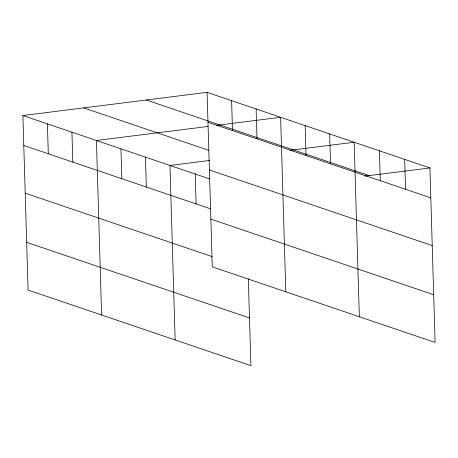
<?xml version="1.0" encoding="UTF-8"?>
<svg xmlns="http://www.w3.org/2000/svg" width="458" height="458" viewBox="0 0 458 458"><rect width="100%" height="100%" fill="white"/><g stroke="black" fill="none" stroke-linecap="round" stroke-linejoin="round"><path stroke-width="0.69" d="M248.328 278.75L250.904 365.656L28.081 290.051L22.9 115.548L207.096 92.344L429.919 167.949L435.1 342.452L212.272 266.848L207.096 92.344M207.88 126.46L96.432 140.497L101.613 315.001M216.325 125.395L280.628 117.294L285.803 291.798M209.546 160.46L169.964 165.447L175.145 339.95M289.857 150.344L354.16 142.243L359.341 316.747M364.917 176.141L429.919 167.949M146.308 100.004L369.137 175.609M207.984 122.252L430.806 197.856M83.682 107.893L208.888 150.373M209.398 169.97L432.226 245.574M22.9 115.548L209.838 178.975M23.787 145.455L210.726 208.882M210.857 219.13L433.686 294.734M25.201 193.173L212.146 256.6M26.661 242.334L249.49 317.938M404.666 159.384L405.553 189.291M379.413 150.814L380.3 180.721M329.651 133.931L330.539 163.838M305.137 125.612L306.024 155.52M256.114 108.981L257.001 138.888M231.605 100.663L232.492 130.57M195.217 174.017L196.104 203.924M145.455 157.134L146.342 187.041M120.946 148.816L121.834 178.723M71.923 132.185L72.811 162.092M47.409 123.866L48.296 153.774"/></g></svg>
